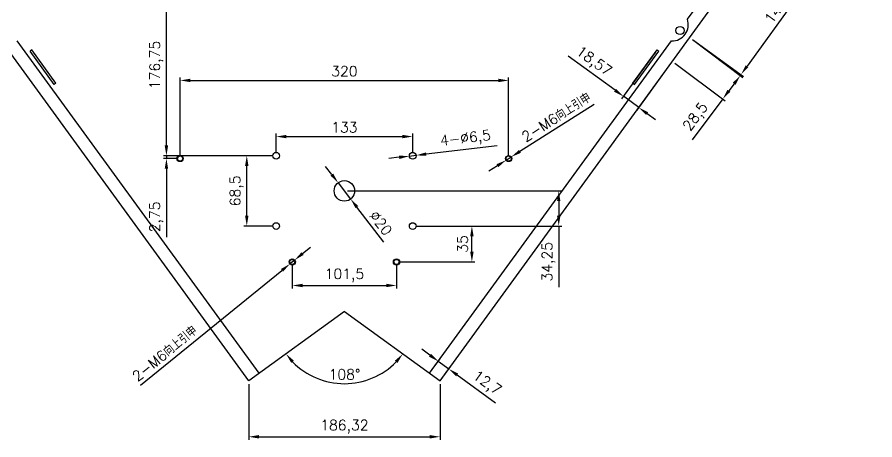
# Model space of a CAD drawing. Header units: millimetres. Extents: x -43476 to -13830, y -16942 to 55335.
# Drawn here: x -33841 to -33006, y 28986 to 29398 of the extents above; entities that cross this region are included whole.
import ezdxf

# ---------------------------------------------------------------- set-up
doc = ezdxf.new("R2010")
doc.units = ezdxf.units.MM
doc.layers.add('dim', color=2, linetype='Continuous', lineweight=9)
doc.styles.get("Standard").update_dxf_attribs({"font": 'txt', "bigfont": 'gbcbig.shx'})
doc.dimstyles.new('2-small', dxfattribs={"dimtxt": 10, "dimasz": 10, "dimexe": 3, "dimexo": 3, "dimgap": 4, "dimtad": 1, "dimtxsty": 'Standard', "dimcen": 5, "dimadec": 0, "dimazin": 0, "dimtfac": 1, "dimtmove": 0, "dimatfit": 3, "dimfxl": 0, "dimarcsym": 0})

# ---------------------------------------------------------------- blocks, each defined once
blk = doc.blocks.new('*D147')
at = {"layer": 'Defpoints', "color": 0}
for p in [(-33362.51, 29336.45), (-33682.51, 29260.34), (-33362.51, 29260.34)]:
    blk.add_point(p, dxfattribs=at)
at = {"layer": 'dim', "color": 0, "lineweight": -2}
for p, q in [((-33682.51, 29263.34), (-33682.51, 29339.45)), ((-33672.51, 29336.45), (-33372.51, 29336.45)), ((-33362.51, 29263.34), (-33362.51, 29339.45))]:
    blk.add_line(p, q, dxfattribs=at)
at = {"layer": 'dim', "color": 0}
for points in [[(-33672.51, 29338.11), (-33672.51, 29334.78), (-33682.51, 29336.45)], [(-33372.51, 29338.11), (-33372.51, 29334.78), (-33362.51, 29336.45)]]:
    blk.add_solid(points, dxfattribs=at)
at = {"layer": 'dim', "color": 0, "insert": (-33522.51, 29345.45), "char_height": 10, "attachment_point": 5}
blk.add_mtext('320', dxfattribs=at)
blk = doc.blocks.new('*D148')
at = {"layer": 'Defpoints', "color": 0, "transparency": 16777216}
for p in [(-33456.01, 29281.76), (-33589.01, 29263.09), (-33456.01, 29263.09)]:
    blk.add_point(p, dxfattribs=at)
at = {"layer": 'dim', "color": 0, "lineweight": -2, "transparency": 16777216}
for p, q in [((-33589.01, 29266.09), (-33589.01, 29284.76)), ((-33456.01, 29266.09), (-33456.01, 29284.76)), ((-33579.01, 29281.76), (-33466.01, 29281.76))]:
    blk.add_line(p, q, dxfattribs=at)
at = {"layer": 'dim', "color": 0, "transparency": 16777216}
for points in [[(-33579.01, 29283.43), (-33579.01, 29280.09), (-33589.01, 29281.76)], [(-33466.01, 29283.43), (-33466.01, 29280.09), (-33456.01, 29281.76)]]:
    blk.add_solid(points, dxfattribs=at)
at = {"layer": 'dim', "color": 0, "transparency": 16777216, "insert": (-33522.51, 29290.76), "char_height": 10, "attachment_point": 5}
blk.add_mtext('133', dxfattribs=at)
blk = doc.blocks.new('*D149')
at = {"layer": 'Defpoints', "color": 0}
for p in [(-33573.26, 29159.59), (-33471.76, 29159.59), (-33471.76, 29136.67)]:
    blk.add_point(p, dxfattribs=at)
at = {"layer": 'dim', "color": 0, "lineweight": -2}
for p, q in [((-33573.26, 29156.59), (-33573.26, 29133.67)), ((-33471.76, 29156.59), (-33471.76, 29133.67)), ((-33563.26, 29136.67), (-33481.76, 29136.67))]:
    blk.add_line(p, q, dxfattribs=at)
at = {"layer": 'dim', "color": 0}
for points in [[(-33563.26, 29138.34), (-33563.26, 29135), (-33573.26, 29136.67)], [(-33481.76, 29138.34), (-33481.76, 29135), (-33471.76, 29136.67)]]:
    blk.add_solid(points, dxfattribs=at)
at = {"layer": 'dim', "color": 0, "insert": (-33522.51, 29146.5), "char_height": 10, "attachment_point": 5}
blk.add_mtext('101,5', dxfattribs=at)
blk = doc.blocks.new('*D154')
at = {"layer": 'Defpoints', "color": 0}
for p in [(-33695.86, 29439.84), (-33623.51, 29439.84), (-33695.86, 29263.09)]:
    blk.add_point(p, dxfattribs=at)
at = {"layer": 'dim', "color": 0, "lineweight": -2}
for p, q in [((-33626.51, 29439.84), (-33698.86, 29439.84)), ((-33695.86, 29273.09), (-33695.86, 29429.84))]:
    blk.add_line(p, q, dxfattribs=at)
at = {"layer": 'dim', "color": 0}
for points in [[(-33697.53, 29429.84), (-33694.2, 29429.84), (-33695.86, 29439.84)], [(-33697.53, 29273.09), (-33694.2, 29273.09), (-33695.86, 29263.09)]]:
    blk.add_solid(points, dxfattribs=at)
at = {"layer": 'dim', "color": 0, "insert": (-33705.7, 29351.47), "char_height": 10, "attachment_point": 5, "rotation": 90}
blk.add_mtext('176,75', dxfattribs=at)
blk = doc.blocks.new('*D155')
at = {"layer": 'Defpoints', "color": 0}
for p in [(-33695.86, 29260.34), (-33682.51, 29260.34), (-33589.01, 29263.09)]:
    blk.add_point(p, dxfattribs=at)
at = {"layer": 'dim', "color": 0, "lineweight": -2}
for p, q in [((-33695.86, 29273.09), (-33695.86, 29283.09)), ((-33592.01, 29263.09), (-33698.86, 29263.09)), ((-33685.51, 29260.34), (-33698.86, 29260.34)), ((-33695.86, 29263.09), (-33695.86, 29260.34)), ((-33695.86, 29250.34), (-33695.86, 29183.64))]:
    blk.add_line(p, q, dxfattribs=at)
at = {"layer": 'dim', "color": 0}
for points in [[(-33697.53, 29273.09), (-33694.2, 29273.09), (-33695.86, 29263.09)], [(-33697.53, 29250.34), (-33694.2, 29250.34), (-33695.86, 29260.34)]]:
    blk.add_solid(points, dxfattribs=at)
at = {"layer": 'dim', "color": 0, "insert": (-33705.7, 29203.47), "char_height": 10, "attachment_point": 5, "rotation": 90}
blk.add_mtext('2,75', dxfattribs=at)
blk = doc.blocks.new('*D156')
at = {"layer": 'Defpoints', "color": 0, "transparency": 16777216}
for p in [(-33617.61, 29263.09), (-33589.01, 29263.09), (-33589.01, 29194.59)]:
    blk.add_point(p, dxfattribs=at)
at = {"layer": 'dim', "color": 0, "lineweight": -2, "transparency": 16777216}
for p, q in [((-33592.01, 29263.09), (-33620.61, 29263.09)), ((-33617.61, 29204.59), (-33617.61, 29253.09)), ((-33592.01, 29194.59), (-33620.61, 29194.59))]:
    blk.add_line(p, q, dxfattribs=at)
at = {"layer": 'dim', "color": 0, "transparency": 16777216}
for points in [[(-33619.28, 29253.09), (-33615.94, 29253.09), (-33617.61, 29263.09)], [(-33619.28, 29204.59), (-33615.94, 29204.59), (-33617.61, 29194.59)]]:
    blk.add_solid(points, dxfattribs=at)
at = {"layer": 'dim', "color": 0, "transparency": 16777216, "insert": (-33627.44, 29228.84), "char_height": 10, "attachment_point": 5, "rotation": 90}
blk.add_mtext('68,5', dxfattribs=at)
blk = doc.blocks.new('*D157')
at = {"layer": 'Defpoints', "color": 0, "transparency": 16777216}
for p in [(-33522.51, 29228.84), (-33456.01, 29194.59), (-33313.75, 29194.59)]:
    blk.add_point(p, dxfattribs=at)
at = {"layer": 'dim', "color": 0, "lineweight": -2, "transparency": 16777216}
for p, q in [((-33519.51, 29228.84), (-33310.75, 29228.84)), ((-33313.75, 29218.84), (-33313.75, 29204.59)), ((-33453.01, 29194.59), (-33310.75, 29194.59)), ((-33313.75, 29194.59), (-33313.75, 29134.93))]:
    blk.add_line(p, q, dxfattribs=at)
at = {"layer": 'dim', "color": 0, "transparency": 16777216}
for points in [[(-33315.41, 29218.84), (-33312.08, 29218.84), (-33313.75, 29228.84)], [(-33315.41, 29204.59), (-33312.08, 29204.59), (-33313.75, 29194.59)]]:
    blk.add_solid(points, dxfattribs=at)
at = {"layer": 'dim', "color": 0, "transparency": 16777216, "insert": (-33323.58, 29159.76), "char_height": 10, "attachment_point": 5, "rotation": 90}
blk.add_mtext('34,25', dxfattribs=at)
blk = doc.blocks.new('*D158')
at = {"layer": 'Defpoints', "color": 0}
for p in [(-33456.01, 29194.59), (-33398.34, 29194.59), (-33471.76, 29159.59)]:
    blk.add_point(p, dxfattribs=at)
at = {"layer": 'dim', "color": 0, "lineweight": -2}
for p, q in [((-33453.01, 29194.59), (-33395.34, 29194.59)), ((-33398.34, 29169.59), (-33398.34, 29184.59)), ((-33468.76, 29159.59), (-33395.34, 29159.59))]:
    blk.add_line(p, q, dxfattribs=at)
at = {"layer": 'dim', "color": 0}
for points in [[(-33400.01, 29184.59), (-33396.67, 29184.59), (-33398.34, 29194.59)], [(-33400.01, 29169.59), (-33396.67, 29169.59), (-33398.34, 29159.59)]]:
    blk.add_solid(points, dxfattribs=at)
at = {"layer": 'dim', "color": 0, "insert": (-33407.34, 29177.09), "char_height": 10, "attachment_point": 5, "rotation": 90}
blk.add_mtext('35', dxfattribs=at)
blk = doc.blocks.new('*D163')
at = {"layer": 'Defpoints', "color": 0}
for p in [(-33365.04, 29258.74), (-33359.97, 29261.95)]:
    blk.add_point(p, dxfattribs=at)
at = {"layer": 'dim', "color": 0, "lineweight": -2}
for p, q in [((-33279.13, 29313.13), (-33351.52, 29267.3)), ((-33365.04, 29258.74), (-33359.97, 29261.95)), ((-33373.49, 29253.39), (-33381.94, 29248.04))]:
    blk.add_line(p, q, dxfattribs=at)
at = {"layer": 'dim', "color": 0}
for points in [[(-33352.41, 29268.71), (-33350.63, 29265.89), (-33359.97, 29261.95)], [(-33374.38, 29254.8), (-33372.6, 29251.98), (-33365.04, 29258.74)]]:
    blk.add_solid(points, dxfattribs=at)
at = {"layer": 'dim', "color": 0, "insert": (-33316.06, 29300.73), "char_height": 10, "attachment_point": 5, "rotation": 32.33683}
blk.add_mtext('2-M6向上引申', dxfattribs=at)
blk = doc.blocks.new('*D164')
at = {"layer": 'Defpoints', "color": 0, "transparency": 16777216}
for p in [(-33459.23, 29262.71), (-33452.78, 29263.48)]:
    blk.add_point(p, dxfattribs=at)
at = {"layer": 'dim', "color": 0, "lineweight": -2, "transparency": 16777216}
for p, q in [((-33373.67, 29272.86), (-33442.85, 29264.65)), ((-33469.16, 29261.53), (-33479.1, 29260.36)), ((-33459.23, 29262.71), (-33452.78, 29263.48))]:
    blk.add_line(p, q, dxfattribs=at)
at = {"layer": 'dim', "color": 0, "transparency": 16777216}
for points in [[(-33443.05, 29266.31), (-33442.65, 29263), (-33452.78, 29263.48)], [(-33469.36, 29263.19), (-33468.97, 29259.88), (-33459.23, 29262.71)]]:
    blk.add_solid(points, dxfattribs=at)
at = {"layer": 'dim', "color": 0, "transparency": 16777216, "insert": (-33404.45, 29279.11), "char_height": 10, "attachment_point": 5, "rotation": 6.76171}
blk.add_mtext('4-∅6,5', dxfattribs=at)
blk = doc.blocks.new('*D165')
at = {"layer": 'Defpoints', "color": 0}
for p in [(-33528.61, 29236.77), (-33516.41, 29220.92)]:
    blk.add_point(p, dxfattribs=at)
at = {"layer": 'dim', "color": 0, "lineweight": -2}
for p, q in [((-33534.71, 29244.69), (-33540.81, 29252.62)), ((-33528.61, 29236.77), (-33516.41, 29220.92)), ((-33484.08, 29178.92), (-33510.31, 29213))]:
    blk.add_line(p, q, dxfattribs=at)
at = {"layer": 'dim', "color": 0}
for points in [[(-33533.39, 29245.71), (-33536.03, 29243.68), (-33528.61, 29236.77)], [(-33508.99, 29214.01), (-33511.63, 29211.98), (-33516.41, 29220.92)]]:
    blk.add_solid(points, dxfattribs=at)
at = {"layer": 'dim', "color": 0, "insert": (-33487.01, 29197.49), "char_height": 10, "attachment_point": 5, "rotation": 307.59018}
blk.add_mtext('∅20', dxfattribs=at)
blk = doc.blocks.new('*D166')
at = {"layer": 'Defpoints', "color": 0}
for p in [(-33575.58, 29157.7), (-33570.93, 29161.49)]:
    blk.add_point(p, dxfattribs=at)
at = {"layer": 'dim', "color": 0, "lineweight": -2}
for p, q in [((-33563.17, 29167.8), (-33555.41, 29174.11)), ((-33570.93, 29161.49), (-33575.58, 29157.7)), ((-33720.96, 29039.48), (-33583.34, 29151.39))]:
    blk.add_line(p, q, dxfattribs=at)
at = {"layer": 'dim', "color": 0}
for points in [[(-33564.22, 29169.09), (-33562.12, 29166.5), (-33570.93, 29161.49)], [(-33584.39, 29152.69), (-33582.29, 29150.1), (-33575.58, 29157.7)]]:
    blk.add_solid(points, dxfattribs=at)
at = {"layer": 'dim', "color": 0, "insert": (-33697.45, 29070.55), "char_height": 10, "attachment_point": 5, "rotation": 39.11779}
blk.add_mtext('2-M6向上引申', dxfattribs=at)
blk = doc.blocks.new('*D355')
at = {"layer": 'Defpoints', "color": 0}
for p in [(-33103.92, 29491.55), (-33185.83, 29378.01), (-33136.18, 29342.19)]:
    blk.add_point(p, dxfattribs=at)
at = {"layer": 'dim', "color": 0, "lineweight": -2}
for p, q in [((-33101.48, 29489.79), (-33051.83, 29453.97)), ((-33060.12, 29447.61), (-33130.33, 29350.3)), ((-33183.4, 29376.26), (-33133.75, 29340.43))]:
    blk.add_line(p, q, dxfattribs=at)
at = {"layer": 'dim', "color": 0}
for points in [[(-33061.47, 29448.59), (-33058.77, 29446.64), (-33054.27, 29455.72)], [(-33131.68, 29351.27), (-33128.98, 29349.32), (-33136.18, 29342.19)]]:
    blk.add_solid(points, dxfattribs=at)
at = {"layer": 'dim', "color": 0, "insert": (-33102.52, 29404.22), "char_height": 10, "attachment_point": 5, "rotation": 54.18968}
blk.add_mtext('140', dxfattribs=at)
blk = doc.blocks.new('*D357')
at = {"layer": 'Defpoints', "color": 0}
for p in [(-33185.83, 29378.01), (-33202.95, 29355.23), (-33153.96, 29318.41)]:
    blk.add_point(p, dxfattribs=at)
at = {"layer": 'dim', "color": 0, "lineweight": -2}
for p, q in [((-33183.43, 29376.21), (-33134.44, 29339.38)), ((-33200.56, 29353.43), (-33151.57, 29316.61)), ((-33142.85, 29333.19), (-33147.96, 29326.4)), ((-33153.96, 29318.41), (-33183.81, 29278.71))]:
    blk.add_line(p, q, dxfattribs=at)
at = {"layer": 'dim', "color": 0}
for points in [[(-33144.18, 29334.2), (-33141.52, 29332.19), (-33136.84, 29341.19)], [(-33149.29, 29327.4), (-33146.62, 29325.4), (-33153.96, 29318.41)]]:
    blk.add_solid(points, dxfattribs=at)
at = {"layer": 'dim', "color": 0, "insert": (-33179.75, 29300.47), "char_height": 10, "attachment_point": 5, "rotation": 53.06806}
blk.add_mtext('28,5', dxfattribs=at)
blk = doc.blocks.new('*D358')
at = {"layer": 'Defpoints', "color": 0}
for p in [(-33217.98, 29366.15), (-33202.95, 29355.23), (-33250.8, 29320.97)]:
    blk.add_point(p, dxfattribs=at)
at = {"layer": 'dim', "color": 0, "lineweight": -2}
for p, q in [((-33258.89, 29326.85), (-33304.46, 29359.96)), ((-33219.74, 29363.72), (-33252.56, 29318.55)), ((-33204.71, 29352.8), (-33237.54, 29307.63)), ((-33235.77, 29310.06), (-33250.8, 29320.97)), ((-33227.68, 29304.18), (-33219.59, 29298.3))]:
    blk.add_line(p, q, dxfattribs=at)
at = {"layer": 'dim', "color": 0}
for points in [[(-33257.91, 29328.2), (-33259.87, 29325.5), (-33250.8, 29320.97)], [(-33226.7, 29305.53), (-33228.66, 29302.83), (-33235.77, 29310.06)]]:
    blk.add_solid(points, dxfattribs=at)
at = {"layer": 'dim', "color": 0, "insert": (-33279.94, 29354.3), "char_height": 10, "attachment_point": 5, "rotation": 324}
blk.add_mtext('18,57', dxfattribs=at)
blk = doc.blocks.new('*D362')
at = {"layer": 'Defpoints', "color": 0}
for p in [(-33439.61, 29051.11), (-33420.79, 29055.41), (-33429.34, 29043.64)]:
    blk.add_point(p, dxfattribs=at)
at = {"layer": 'dim', "color": 0, "lineweight": -2}
for p, q in [((-33439.15, 29068.75), (-33447.24, 29074.63)), ((-33437.85, 29053.54), (-33429.3, 29065.3)), ((-33431.06, 29062.87), (-33420.79, 29055.41)), ((-33427.57, 29046.07), (-33419.03, 29057.84)), ((-33412.7, 29049.53), (-33375.21, 29022.3))]:
    blk.add_line(p, q, dxfattribs=at)
at = {"layer": 'dim', "color": 0}
for points in [[(-33438.17, 29070.1), (-33440.13, 29067.4), (-33431.06, 29062.87)], [(-33411.72, 29050.88), (-33413.68, 29048.18), (-33420.79, 29055.41)]]:
    blk.add_solid(points, dxfattribs=at)
at = {"layer": 'dim', "color": 0, "insert": (-33384.13, 29040.93), "char_height": 10, "attachment_point": 5, "rotation": 324}
blk.add_mtext('12,7', dxfattribs=at)
blk = doc.blocks.new('*D374')
at = {"layer": 'Defpoints', "color": 0}
for p in [(-33522.51, 29111.32), (-33522.51, 29111.32), (-33615.67, 29043.63), (-33544.24, 29044.44), (-33429.35, 29043.63)]:
    blk.add_point(p, dxfattribs=at)
at = {"layer": 'dim', "color": 0, "lineweight": -2}
blk.add_arc((-33522.51, 29111.32), 70.32, 224.15525, 315.84475, dxfattribs=at)
at = {"layer": 'dim', "color": 0}
for points in [[(-33574.23, 29061.26), (-33571.68, 29063.41), (-33579.39, 29069.99)], [(-33473.33, 29063.41), (-33470.78, 29061.26), (-33465.62, 29069.99)]]:
    blk.add_solid(points, dxfattribs=at)
at = {"layer": 'dim', "color": 0, "insert": (-33522.51, 29050), "char_height": 10, "attachment_point": 5}
blk.add_mtext('108°', dxfattribs=at)
blk = doc.blocks.new('*D375')
at = {"layer": 'Defpoints', "color": 0}
for p in [(-33615.67, 29043.63), (-33429.35, 29043.63), (-33429.35, 28989.27)]:
    blk.add_point(p, dxfattribs=at)
at = {"layer": 'dim', "color": 0, "lineweight": -2}
for p, q in [((-33615.67, 29040.63), (-33615.67, 28986.27)), ((-33429.35, 29040.63), (-33429.35, 28986.27)), ((-33605.67, 28989.27), (-33439.35, 28989.27))]:
    blk.add_line(p, q, dxfattribs=at)
at = {"layer": 'dim', "color": 0}
for points in [[(-33605.67, 28990.94), (-33605.67, 28987.61), (-33615.67, 28989.27)], [(-33439.35, 28990.94), (-33439.35, 28987.61), (-33429.35, 28989.27)]]:
    blk.add_solid(points, dxfattribs=at)
at = {"layer": 'dim', "color": 0, "insert": (-33522.51, 28999.11), "char_height": 10, "attachment_point": 5}
blk.add_mtext('186,32', dxfattribs=at)
blk = doc.blocks.new('*D377')
at = {"layer": 'Defpoints', "color": 0}
for p in [(-33705.51, 29757.84), (-34039.19, 29626.56), (-34039.19, 29626.56), (-33970.82, 29588.91), (-33615.67, 29043.63)]:
    blk.add_point(p, dxfattribs=at)
at = {"layer": 'dim', "color": 0, "lineweight": -2}
blk.add_arc((-34039.19, 29626.56), 78.04, 313.34656, 14.13074, dxfattribs=at)
at = {"layer": 'dim', "color": 0}
for points in [[(-33965.09, 29645.1), (-33961.92, 29646.12), (-33966.56, 29655.13)], [(-33984.55, 29568.52), (-33986.68, 29571.09), (-33993.31, 29563.42)]]:
    blk.add_solid(points, dxfattribs=at)
at = {"layer": 'dim', "color": 0, "insert": (-33972.91, 29607.22), "char_height": 10, "attachment_point": 5, "rotation": 73.73865}
blk.add_mtext('75°', dxfattribs=at)
blk = doc.blocks.new('*D379')
at = {"layer": 'Defpoints', "color": 0}
for p in [(-33339.51, 29757.84), (-33005.83, 29626.56), (-33005.83, 29626.56), (-33152.5, 29617.12), (-33429.35, 29043.63)]:
    blk.add_point(p, dxfattribs=at)
at = {"layer": 'dim', "color": 0, "lineweight": -2}
blk.add_arc((-33005.83, 29626.56), 146.98, 162.42163, 230.10107, dxfattribs=at)
at = {"layer": 'dim', "color": 0}
for points in [[(-33147.52, 29671.5), (-33144.37, 29670.39), (-33142.6, 29680.37)], [(-33099.08, 29515.11), (-33101.13, 29512.48), (-33092.22, 29507.65)]]:
    blk.add_solid(points, dxfattribs=at)
at = {"layer": 'dim', "color": 0, "insert": (-33138.29, 29587.92), "char_height": 10, "attachment_point": 5, "rotation": 286.26135}
blk.add_mtext('75°', dxfattribs=at)

msp = doc.modelspace()

# ---------------------------------------------------------------- linework, layer by layer
for p, q in [((-33615.669, 29043.633), (-34039.187, 29626.557)), ((-33429.345, 29043.633), (-33005.827, 29626.557)), ((-33188.449, 29395.992), (-33121.338, 29488.145)), ((-33605.402, 29051.109), (-33841.259, 29374.975)), ((-33439.612, 29051.109), (-33203.755, 29374.975)), ((-33827.038, 29366.148), (-33828.656, 29364.973)), ((-33803.49, 29333.814), (-33827.038, 29366.148)), ((-33241.524, 29333.814), (-33217.976, 29366.148)), ((-33217.976, 29366.148), (-33216.358, 29364.973)), ((-33805.108, 29332.638), (-33828.656, 29364.973)), ((-33239.906, 29332.638), (-33216.358, 29364.973)), ((-33803.49, 29333.814), (-33805.108, 29332.638)), ((-33241.524, 29333.814), (-33239.906, 29332.638)), ((-33522.507, 29111.319), (-33615.669, 29043.633)), ((-33522.507, 29111.319), (-33429.345, 29043.633))]:
    msp.add_line(p, q)
for centre, radius in [((-33195.536, 29385.072), 4), ((-33589.007, 29263.094), 3.25), ((-33456.007, 29263.094), 3.25), ((-33682.507, 29260.344), 3), ((-33682.507, 29260.344), 2.5), ((-33362.507, 29260.344), 3), ((-33362.507, 29260.344), 2.5), ((-33522.507, 29228.844), 10), ((-33589.007, 29194.594), 3.25), ((-33456.007, 29194.594), 3.25), ((-33573.257, 29159.594), 3), ((-33573.257, 29159.594), 2.5), ((-33471.757, 29159.594), 3), ((-33471.757, 29159.594), 2.5)]:
    msp.add_circle(centre, radius)
msp.add_arc((-33203.212, 29390.662), 15.696, 268.019828, 19.851777)

# ---------------------------------------------------------------- dimensions: what is measured, and where the dimension line sits
at = {"layer": 'dim'}
for base, line1, line2, picture, middle in [((-33970.824, 29588.91), ((-34039.187, 29626.557), (-33705.507, 29757.844)), ((-33615.669, 29043.633), (-34039.187, 29626.557)), '*D377', (-33972.906, 29607.223)), ((-33152.504, 29617.118), ((-33005.827, 29626.557), (-33339.507, 29757.844)), ((-33429.345, 29043.633), (-33005.827, 29626.557)), '*D379', (-33138.288, 29587.919)), ((-33544.236, 29044.445), ((-33522.507, 29111.319), (-33429.345, 29043.633)), ((-33522.507, 29111.319), (-33615.669, 29043.633)), '*D374', (-33522.507, 29050.003))]:
    dim = msp.add_angular_dim_2l(base=base, line1=line1, line2=line2, dimstyle='2-small', override={"dimpost": '\\X'}, dxfattribs=at)
    dim.commit()
    dim.dimension.update_dxf_attribs({"geometry": picture, "text_midpoint": middle})
for p1, p2, distance, picture, middle in [((-33103.917, 29491.547), (-33185.832, 29378.012), 61.225, '*D355', (-33102.522, 29404.223)), ((-33185.832, 29378.012), (-33202.954, 29355.234), 61.287, '*D357', (-33179.751, 29300.47)), ((-33202.95, 29355.231), (-33217.976, 29366.148), 55.84, '*D358', (-33279.941, 29354.301)), ((-33439.612, 29051.109), (-33429.337, 29043.645), 14.542, '*D362', (-33384.132, 29040.931))]:
    dim = msp.add_aligned_dim(p1=p1, p2=p2, distance=distance, dimstyle='2-small', override={"dimpost": '\\X'}, dxfattribs=at)
    dim.commit()
    dim.dimension.update_dxf_attribs({"geometry": picture, "text_midpoint": middle})
for base, p1, p2, picture, middle in [((-33695.862, 29439.844), (-33695.862, 29263.094), (-33623.507, 29439.844), '*D154', (-33705.695, 29351.469)), ((-33313.747, 29194.594), (-33522.507, 29228.844), (-33456.007, 29194.594), '*D157', (-33323.58, 29159.761))]:
    dim = msp.add_linear_dim(base=base, p1=p1, p2=p2, angle=90, dimstyle='2-small', override={"dimpost": '\\X'}, dxfattribs=at)
    dim.commit()
    dim.dimension.update_dxf_attribs({"geometry": picture, "text_midpoint": middle})
for base, p1, p2, picture, middle in [((-33362.507, 29336.446), (-33682.507, 29260.344), (-33362.507, 29260.344), '*D147', (-33522.507, 29345.446)), ((-33456.007, 29281.759), (-33589.007, 29263.094), (-33456.007, 29263.094), '*D148', (-33522.507, 29290.759)), ((-33471.757, 29136.671), (-33573.257, 29159.594), (-33471.757, 29159.594), '*D149', (-33522.507, 29146.504)), ((-33429.345, 28989.275), (-33615.669, 29043.633), (-33429.345, 29043.633), '*D375', (-33522.507, 28999.108))]:
    dim = msp.add_linear_dim(base=base, p1=p1, p2=p2, dimstyle='2-small', override={"dimpost": '\\X'}, dxfattribs=at)
    dim.commit()
    dim.dimension.update_dxf_attribs({"geometry": picture, "text_midpoint": middle})
for p1, p2, text, picture, middle in [((-33365.042, 29258.739), (-33359.972, 29261.949), '2-M6向上引申', '*D163', (-33316.062, 29300.725)), ((-33459.234, 29262.711), (-33452.78, 29263.477), '4-<>', '*D164', (-33404.451, 29279.109))]:
    dim = msp.add_diameter_dim_2p(p1=p1, p2=p2, text=text, dimstyle='2-small', override={"dimpost": '\\X'}, dxfattribs=at)
    dim.commit()
    dim.dimension.update_dxf_attribs({"geometry": picture, "text_midpoint": middle})
for base, p1, p2, picture, middle in [((-33695.862, 29260.344), (-33589.007, 29263.094), (-33682.507, 29260.344), '*D155', (-33695.862, 29203.472)), ((-33617.61, 29263.094), (-33589.007, 29194.594), (-33589.007, 29263.094), '*D156', (-33617.61, 29228.844)), ((-33398.339, 29194.594), (-33471.757, 29159.594), (-33456.007, 29194.594), '*D158', (-33398.339, 29177.094))]:
    dim = msp.add_linear_dim(base=base, p1=p1, p2=p2, angle=90, dimstyle='2-small', override={"dimpost": '\\X'}, dxfattribs=at)
    dim.commit()
    dim.dimension.update_dxf_attribs({"geometry": picture, "text_midpoint": middle, "dimtype": 160})
dim = msp.add_diameter_dim_2p(p1=(-33528.607, 29236.768), p2=(-33516.407, 29220.92), dimstyle='2-small', override={"dimpost": '\\X'}, dxfattribs=at)
dim.commit()
dim.dimension.update_dxf_attribs({"geometry": '*D165', "text_midpoint": (-33487.01, 29197.488)})
dim = msp.add_diameter_dim_2p(p1=(-33570.929, 29161.487), p2=(-33575.585, 29157.701), text='2-M6向上引申', dimstyle='2-small', override={"dimpost": '\\X'}, dxfattribs=at)
dim.commit()
dim.dimension.update_dxf_attribs({"geometry": '*D166', "text_midpoint": (-33691.601, 29063.357), "dimtype": 163})

doc.saveas('drawing.dxf')
